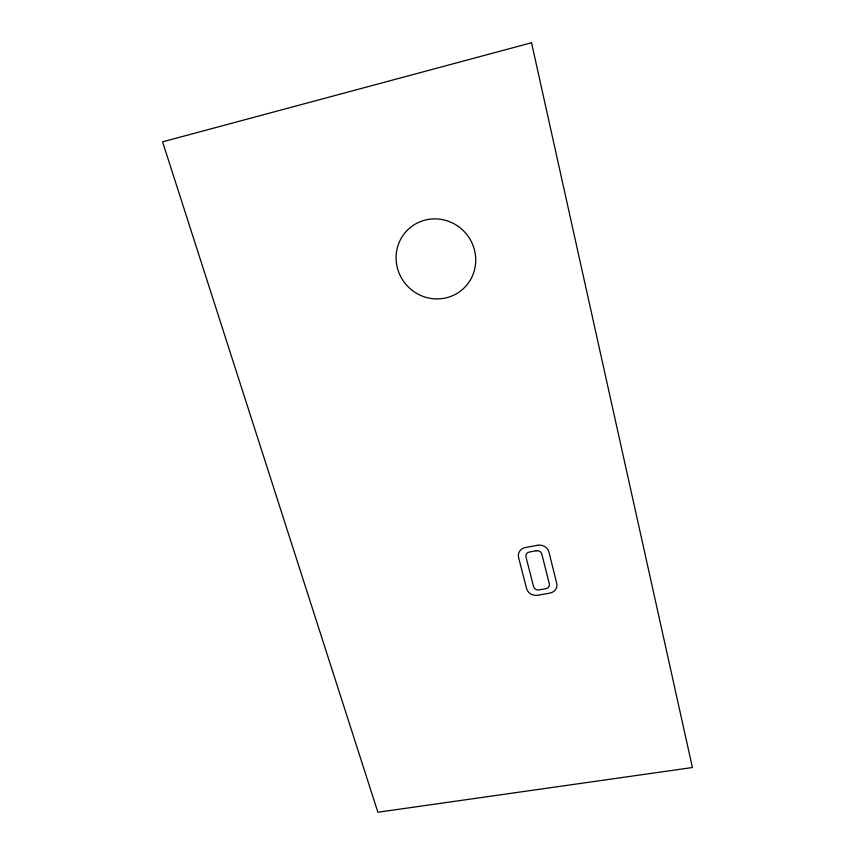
<?xml version="1.0" encoding="UTF-8"?>
<svg xmlns="http://www.w3.org/2000/svg" width="855" height="855" viewBox="0 0 855 855"><rect width="100%" height="100%" fill="white"/><g stroke="black" fill="none" stroke-linecap="round" stroke-linejoin="round"><path stroke-width="1.28" d="M531.532 42.75L162.578 141.845L377.878 812.25L692.422 767.523L531.532 42.75M537.71 545.266L525.462 547.51A9.309 8.432 10.4 0 0 518.568 557.471L526.627 588.689A9.234 8.283 9.8 0 0 537.656 595.251L549.765 593.135A9.255 8.304 8.9 0 0 556.733 583.377L548.899 551.956A9.33 8.465 9.3 0 0 537.71 545.266M536.256 550.77L529.459 552.009A4.66 4.222 10.2 0 0 525.996 556.99L533.573 586.615A4.617 4.147 9.6 0 0 539.099 589.897L545.832 588.71A4.628 4.157 9.1 0 0 549.305 583.837L541.835 554.115A4.66 4.232 9.6 0 0 536.256 550.77M396.549 263.832A40.484 39.341 50.1 0 0 460.792 290.839A40.484 39.341 50.1 0 0 450.393 222.043A40.484 39.341 50.1 0 0 396.549 263.832"/></g></svg>
